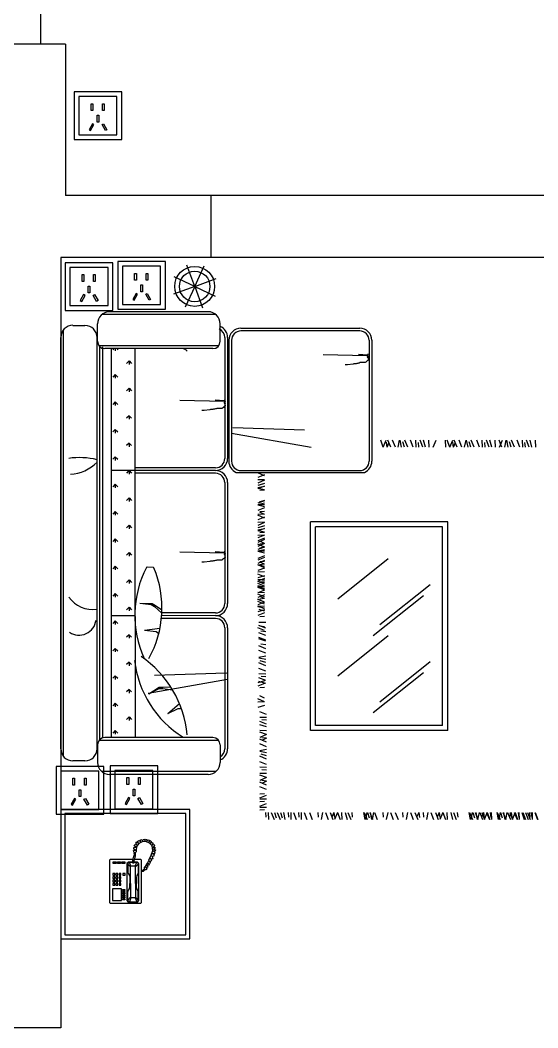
# Model space of a CAD drawing. Header units: millimetres. Extents: x -1666 to 220555, y -7114 to 28673.
# Drawn here: x 100843 to 103015, y 2925 to 7151 of the extents above; entities that cross this region are included whole.
import ezdxf

# ---------------------------------------------------------------- set-up
doc = ezdxf.new("R2010")
doc.units = ezdxf.units.MM
doc.header["$LTSCALE"] = 80
for name, color, linetype in [('1', 1, 'Continuous'), ('2', 2, 'Continuous'), ('4', 4, 'Continuous'), ('8', 8, 'Continuous'), ('9', 9, 'Continuous'), ('DIM', 4, 'Continuous'), ('FITTING', 8, 'Continuous'), ('FUR', 4, 'Continuous'), ('LAYER5', 7, 'Continuous'), ('SOLID', 9, 'Continuous'), ('TT', 3, 'Continuous')]:
    doc.layers.add(name, color=color, linetype=linetype)

# ---------------------------------------------------------------- blocks, each defined once
blk = doc.blocks.new('A$C3BD9318C')
at = {"color": 1}
for p, q in [((110.7, 251.9), (114.6, 256.6)), ((114.6, 256.6), (120.5, 252.2)), ((119.5, 259.2), (124.4, 262.4)), ((120.5, 252.2), (119.5, 259.2)), ((136.4, 256.6), (122.6, 249.3)), ((124.4, 262.4), (130.7, 257.2)), ((129.9, 265.7), (135.4, 267.3)), ((130.7, 257.2), (129.9, 265.7)), ((135.4, 267.3), (138.8, 260.3)), ((152, 257.9), (136.4, 256.6)), ((138.8, 260.3), (141.9, 267.3)), ((141.9, 267.3), (146.3, 267.8)), ((146.3, 267.8), (148.1, 260.3)), ((148.1, 260.3), (151, 268.6)), ((151, 268.6), (155.9, 267.3)), ((167.1, 251.4), (152, 257.9)), ((155.9, 267.3), (156.2, 260.3)), ((156.2, 260.3), (162.2, 265.5)), ((162.2, 265.5), (166.3, 263.4)), ((166.3, 263.4), (165.6, 255.6)), ((165.6, 255.6), (171, 262.4)), ((171, 262.4), (175.2, 258.7)), ((175.2, 258.7), (172.1, 251.7)), ((172.1, 251.7), (179.4, 254.8)), ((179.4, 254.8), (182.7, 251.7)), ((101.3, 221), (108.8, 222.3)), ((101.8, 214.7), (101.3, 221)), ((101.5, 226.7), (102.1, 233.7)), ((108.8, 222.3), (101.5, 226.7)), ((104.7, 211.8), (101.8, 214.7)), ((102.1, 233.7), (110.4, 234.5)), ((103.1, 240.2), (106.5, 246.2)), ((110.4, 234.5), (103.1, 240.2)), ((103.9, 210.3), (104.7, 211.8)), ((106.5, 246.2), (114.3, 244.7)), ((112.5, 214.4), (107.8, 211.1)), ((114.3, 244.7), (110.7, 251.9)), ((112.7, 236.8), (111.4, 220.4)), ((111.4, 220.4), (112.5, 214.4)), ((122.6, 249.3), (112.7, 236.8)), ((178.6, 240.2), (167.1, 251.4)), ((173.6, 196.2), (182.2, 220.7)), ((182.2, 220.7), (178.6, 240.2)), ((182.7, 251.7), (179.1, 244.7)), ((179.1, 244.7), (186.6, 247)), ((188.7, 241.8), (182.5, 234.8)), ((182.5, 234.8), (190.5, 235)), ((184.6, 217.1), (190, 211.8)), ((191.6, 217.1), (184.6, 217.1)), ((191.6, 229.8), (184.8, 225.9)), ((184.8, 225.9), (192.9, 223.6)), ((186.6, 247), (188.7, 241.8)), ((190, 211.8), (188.2, 205.9)), ((190.5, 235), (191.6, 229.8)), ((192.9, 223.6), (191.6, 217.1)), ((2.6, 182.6), (0, 180)), ((0, 180), (0, 2.6)), ((98.9, 182.6), (2.6, 182.6)), ((15.4, 173.6), (28.3, 173.6)), ((15.4, 165.9), (15.4, 173.6)), ((28.3, 173.6), (28.3, 165.9)), ((33.4, 165.9), (33.4, 173.6)), ((33.4, 173.6), (46.3, 173.6)), ((46.3, 173.6), (46.3, 165.9)), ((51.4, 165.9), (51.4, 173.6)), ((51.4, 173.6), (64.3, 173.6)), ((64.3, 173.6), (64.3, 165.9)), ((79.7, 172.3), (73.3, 165.9)), ((83.6, 171), (78.4, 168.4)), ((97.8, 172.3), (79.7, 172.3)), ((90, 154.3), (83.6, 171)), ((83.6, 171), (97.8, 171)), ((97.7, 167.2), (97.9, 178.3)), ((97.9, 178.3), (101, 191.3)), ((101, 191.3), (104.2, 203.5)), ((102.3, 177.5), (101.6, 167.2)), ((101.9, 171), (114.4, 171)), ((117, 172.3), (102, 172.3)), ((104.2, 185.8), (102.3, 177.5)), ((131.2, 182.6), (103.4, 182.6)), ((104.2, 203.5), (103.9, 210.3)), ((107.3, 198), (104.2, 185.8)), ((108.1, 204.3), (107.3, 198)), ((107.8, 211.1), (108.1, 204.3)), ((108, 154.3), (114.4, 171)), ((114.4, 171), (119.6, 168.4)), ((123.4, 164.6), (117, 172.3)), ((133.7, 180), (131.2, 182.6)), ((133.7, 2.6), (133.7, 180)), ((158.8, 167.8), (164.3, 178.5)), ((164.3, 178.5), (166.1, 179)), ((165.3, 181.1), (173.6, 196.2)), ((166.1, 179), (165.3, 181.1)), ((165.8, 176.4), (170.5, 170.4)), ((172.9, 174.1), (165.8, 176.4)), ((170.5, 170.4), (167.9, 164.7)), ((171.8, 186.6), (175.7, 179.6)), ((179.1, 184.5), (171.8, 186.6)), ((175.7, 179.6), (172.9, 174.1)), ((185.1, 195.4), (177.3, 196.2)), ((177.3, 196.2), (182, 188.7)), ((182, 188.7), (179.1, 184.5)), ((179.9, 206.1), (187.4, 203.3)), ((188.2, 205.9), (179.9, 206.1)), ((187.4, 203.3), (185.1, 195.4)), ((28.3, 165.9), (15.4, 165.9)), ((46.3, 165.9), (33.4, 165.9)), ((64.3, 165.9), (51.4, 165.9)), ((73.3, 165.9), (73.3, 10.3)), ((78.4, 168.4), (77.2, 163.3)), ((77.2, 163.3), (88.7, 151.7)), ((77.2, 163.3), (77.2, 128.6)), ((77.2, 128.6), (79.7, 122.2)), ((88.7, 151.7), (90, 154.3)), ((88.7, 82.3), (88.7, 151.7)), ((108, 154.3), (90, 154.3)), ((101.6, 167.2), (97.7, 167.2)), ((109.3, 151.7), (108, 154.3)), ((120.9, 163.3), (109.3, 151.7)), ((109.3, 82.3), (109.3, 151.7)), ((120.9, 128.6), (118.3, 122.2)), ((119.6, 168.4), (120.9, 163.3)), ((120.9, 163.3), (120.9, 128.6)), ((123.4, 10.3), (123.4, 164.6)), ((133.7, 136.3), (138.5, 137.4)), ((140.8, 133.2), (133.7, 132.4)), ((138.5, 137.4), (141.4, 139.5)), ((144, 135), (140.8, 133.2)), ((141.4, 139.5), (144.7, 141.8)), ((147.6, 140), (144, 135)), ((144.7, 141.8), (146.3, 143.4)), ((145.8, 146), (150.5, 153.8)), ((148.9, 143.4), (145.8, 146)), ((146.3, 143.4), (148.9, 143.4)), ((152.3, 140.2), (147.6, 140)), ((150.5, 153.8), (158.8, 167.8)), ((152, 150.7), (156.2, 143.9)), ((158.8, 148.6), (152, 150.7)), ((155.2, 141), (152.3, 140.2)), ((156.2, 143.9), (155.2, 141)), ((156.7, 160), (160.9, 152.5)), ((164.3, 157.7), (156.7, 160)), ((160.9, 152.5), (158.8, 148.6)), ((160.9, 167.8), (166.3, 161.8)), ((167.9, 164.7), (160.9, 167.8)), ((166.3, 161.8), (164.3, 157.7)), ((21.9, 124.7), (14.1, 124.7)), ((14.1, 124.7), (14.1, 117)), ((14.1, 117), (21.9, 117)), ((21.9, 110.6), (14.1, 110.6)), ((14.1, 110.6), (14.1, 102.9)), ((14.1, 102.9), (21.9, 102.9)), ((21.9, 96.4), (14.1, 96.4)), ((14.1, 96.4), (14.1, 88.7)), ((14.1, 88.7), (21.9, 88.7)), ((21.9, 117), (21.9, 124.7)), ((21.9, 102.9), (21.9, 110.6)), ((21.9, 88.7), (21.9, 96.4)), ((27, 124.7), (27, 117)), ((34.7, 124.7), (27, 124.7)), ((27, 117), (34.7, 117)), ((27, 110.6), (27, 102.9)), ((34.7, 110.6), (27, 110.6)), ((27, 102.9), (34.7, 102.9)), ((27, 96.4), (27, 88.7)), ((34.7, 96.4), (27, 96.4)), ((27, 88.7), (34.7, 88.7)), ((34.7, 117), (34.7, 124.7)), ((34.7, 102.9), (34.7, 110.6)), ((34.7, 88.7), (34.7, 96.4)), ((39.9, 124.7), (39.9, 117)), ((47.6, 124.7), (39.9, 124.7)), ((39.9, 117), (47.6, 117)), ((39.9, 110.6), (39.9, 102.9)), ((47.6, 110.6), (39.9, 110.6)), ((39.9, 102.9), (47.6, 102.9)), ((39.9, 96.4), (39.9, 88.7)), ((47.6, 96.4), (39.9, 96.4)), ((39.9, 88.7), (47.6, 88.7)), ((47.6, 117), (47.6, 124.7)), ((47.6, 102.9), (47.6, 110.6)), ((47.6, 88.7), (47.6, 96.4)), ((65.6, 124.7), (55.3, 124.7)), ((55.3, 124.7), (55.3, 117)), ((55.3, 117), (65.6, 117)), ((65.6, 117), (65.6, 124.7)), ((79.7, 122.2), (83.6, 115.7)), ((83.6, 115.7), (84.9, 106.7)), ((84.9, 106.7), (84.9, 82.3)), ((114.4, 115.7), (113.2, 106.7)), ((113.2, 106.7), (113.2, 82.3)), ((118.3, 122.2), (114.4, 115.7)), ((12.9, 59.2), (12.9, 11.6)), ((50.1, 59.2), (12.9, 59.2)), ((21.9, 82.3), (14.1, 82.3)), ((14.1, 82.3), (14.1, 74.6)), ((14.1, 74.6), (21.9, 74.6)), ((21.9, 74.6), (21.9, 82.3)), ((27, 82.3), (27, 74.6)), ((34.7, 82.3), (27, 82.3)), ((27, 74.6), (34.7, 74.6)), ((34.7, 74.6), (34.7, 82.3)), ((39.9, 82.3), (39.9, 74.6)), ((47.6, 82.3), (39.9, 82.3)), ((39.9, 74.6), (47.6, 74.6)), ((47.6, 74.6), (47.6, 82.3)), ((50.1, 11.6), (50.1, 59.2)), ((54, 52.7), (54, 56.6)), ((54, 56.6), (64.3, 56.6)), ((64.3, 52.7), (54, 52.7)), ((54, 45), (54, 48.9)), ((54, 48.9), (64.3, 48.9)), ((64.3, 45), (54, 45)), ((64.3, 56.6), (64.3, 52.7)), ((64.3, 48.9), (64.3, 45)), ((77.2, 47.6), (79.7, 54)), ((77.2, 12.9), (77.2, 47.6)), ((79.7, 54), (83.6, 60.4)), ((83.6, 60.4), (84.9, 69.4)), ((84.9, 69.4), (84.9, 82.3)), ((88.7, 82.3), (88.7, 24.4)), ((109.3, 82.3), (109.3, 24.4)), ((113.2, 69.4), (113.2, 82.3)), ((114.4, 60.4), (113.2, 69.4)), ((118.3, 54), (114.4, 60.4)), ((120.9, 47.6), (118.3, 54)), ((120.9, 12.9), (120.9, 47.6)), ((0, 2.6), (2.6, 0)), ((2.6, 0), (131.2, 0)), ((12.9, 11.6), (50.1, 11.6)), ((54, 37.3), (54, 41.1)), ((54, 41.1), (64.3, 41.1)), ((64.3, 37.3), (54, 37.3)), ((54, 29.6), (54, 33.4)), ((54, 33.4), (64.3, 33.4)), ((64.3, 29.6), (54, 29.6)), ((54, 21.9), (54, 25.7)), ((54, 25.7), (64.3, 25.7)), ((64.3, 21.9), (54, 21.9)), ((54, 18), (64.3, 18)), ((54, 14.1), (54, 18)), ((64.3, 14.1), (54, 14.1)), ((64.3, 41.1), (64.3, 37.3)), ((64.3, 33.4), (64.3, 29.6)), ((64.3, 25.7), (64.3, 21.9)), ((64.3, 18), (64.3, 14.1)), ((73.3, 10.3), (78.4, 3.9)), ((77.2, 12.9), (88.7, 24.4)), ((78.4, 7.7), (77.2, 12.9)), ((83.6, 5.1), (78.4, 7.7)), ((78.4, 3.9), (117, 3.9)), ((90, 21.9), (83.6, 5.1)), ((83.6, 5.1), (114.4, 5.1)), ((88.7, 24.4), (90, 21.9)), ((108, 21.9), (90, 21.9)), ((109.3, 24.4), (108, 21.9)), ((108, 21.9), (114.4, 5.1)), ((120.9, 12.9), (109.3, 24.4)), ((114.4, 5.1), (119.6, 7.7)), ((117, 3.9), (123.4, 10.3)), ((119.6, 7.7), (120.9, 12.9)), ((131.2, 0), (133.7, 2.6))]:
    blk.add_line(p, q, dxfattribs=at)
blk = doc.blocks.new('A$C55516789')
at = {"layer": '4'}
for p, q in [((0, 876), (0, 0)), ((0, 876), (576, 876)), ((576, 876), (576, 0)), ((0, 0), (576, 0))]:
    blk.add_line(p, q, dxfattribs=at)
at = {"layer": '8'}
for p, q in [((21.6, 854.4), (21.6, 21.6)), ((21.6, 854.4), (554.4, 854.4)), ((554.4, 854.4), (554.4, 21.6)), ((313.1, 800.5), (102.1, 632)), ((284.6, 754.8), (73.6, 586.3)), ((461.4, 646.2), (250.4, 477.7)), ((21.6, 473.6), (21.3, 473.6)), ((313.1, 477.2), (102.1, 308.7)), ((284.6, 431.5), (73.6, 263)), ((21.6, 410), (21.3, 410)), ((21.6, 346.4), (21.3, 346.4)), ((461.4, 322.9), (250.4, 154.4)), ((21.6, 282.7), (21.3, 282.7)), ((21.6, 219.1), (21.3, 219.1)), ((21.6, 155.4), (21.3, 155.4)), ((21.6, 91.8), (21.3, 91.8)), ((21.6, 21.6), (554.4, 21.6))]:
    blk.add_line(p, q, dxfattribs=at)

msp = doc.modelspace()

# ---------------------------------------------------------------- linework, layer by layer
at = {"color": 2, "true_color": 0xf1eb1f}
for p, q in [((100928.587, 8060.452), (100928.587, 7050.452)), ((101033.587, 7050.452), (100578.587, 7050.452)), ((101033.587, 7050.452), (101033.587, 6415.452)), ((103713.587, 6415.452), (101033.587, 6415.452)), ((101643.587, 6415.452), (101643.587, 6155.452)), ((103713.587, 6155.452), (101013.587, 6155.452)), ((101013.587, 6155.452), (101013.587, 2925.452)), ((101013.587, 2925.452), (98073.587, 2925.452))]:
    msp.add_line(p, q, dxfattribs=at)
at = {"color": 41, "true_color": 0xf4ee51}
for points in [[(101069.365, 6649.809), (101269.365, 6649.809), (101269.365, 6849.809), (101069.365, 6849.809)], [(101089.365, 6669.809), (101249.365, 6669.809), (101249.365, 6829.809), (101089.365, 6829.809)], [(101140.546, 6800.151), (101147.603, 6800.151), (101147.603, 6771.4), (101140.546, 6771.4)], [(101188.316, 6800.151), (101195.372, 6800.151), (101195.372, 6771.4), (101188.316, 6771.4)], [(101166.241, 6752.038), (101173.298, 6752.038), (101173.298, 6723.287), (101166.241, 6723.287)], [(101152.845, 6712.54), (101146.693, 6715.998), (101132.605, 6690.935), (101138.756, 6687.477)], [(101186.694, 6712.54), (101192.846, 6715.998), (101206.934, 6690.935), (101200.783, 6687.477)], [(101032.21, 5933.508), (101232.21, 5933.508), (101232.21, 6133.508), (101032.21, 6133.508)], [(101252.317, 5938.416), (101452.317, 5938.416), (101452.317, 6138.416), (101252.317, 6138.416)], [(101052.21, 5953.508), (101212.21, 5953.508), (101212.21, 6113.508), (101052.21, 6113.508)], [(101272.317, 5958.416), (101432.317, 5958.416), (101432.317, 6118.416), (101272.317, 6118.416)], [(101323.498, 6088.758), (101330.555, 6088.758), (101330.555, 6060.007), (101323.498, 6060.007)], [(101371.268, 6088.758), (101378.325, 6088.758), (101378.325, 6060.007), (101371.268, 6060.007)], [(101103.391, 6083.849), (101110.448, 6083.849), (101110.448, 6055.098), (101103.391, 6055.098)], [(101151.161, 6083.849), (101158.218, 6083.849), (101158.218, 6055.098), (101151.161, 6055.098)], [(101115.69, 5996.239), (101109.538, 5999.697), (101095.45, 5974.634), (101101.602, 5971.176)], [(101129.086, 6035.737), (101136.143, 6035.737), (101136.143, 6006.985), (101129.086, 6006.985)], [(101149.54, 5996.239), (101155.691, 5999.697), (101169.779, 5974.634), (101163.628, 5971.176)], [(101335.797, 6001.147), (101329.646, 6004.605), (101315.557, 5979.542), (101321.709, 5976.084)], [(101349.194, 6040.645), (101356.25, 6040.645), (101356.25, 6011.894), (101349.194, 6011.894)], [(101369.647, 6001.147), (101375.798, 6004.605), (101389.887, 5979.542), (101383.735, 5976.084)], [(100993.587, 3821.512), (101193.587, 3821.512), (101193.587, 4021.512), (100993.587, 4021.512)], [(101220.133, 3824.412), (101420.133, 3824.412), (101420.133, 4024.412), (101220.133, 4024.412)], [(101013.587, 3841.512), (101173.587, 3841.512), (101173.587, 4001.512), (101013.587, 4001.512)], [(101064.769, 3971.854), (101071.825, 3971.854), (101071.825, 3943.102), (101064.769, 3943.102)], [(101112.538, 3971.854), (101119.595, 3971.854), (101119.595, 3943.102), (101112.538, 3943.102)], [(101240.133, 3844.412), (101400.133, 3844.412), (101400.133, 4004.412), (101240.133, 4004.412)], [(101291.314, 3974.753), (101298.371, 3974.753), (101298.371, 3946.002), (101291.314, 3946.002)], [(101339.084, 3974.753), (101346.141, 3974.753), (101346.141, 3946.002), (101339.084, 3946.002)], [(101077.067, 3884.243), (101070.916, 3887.701), (101056.827, 3862.638), (101062.979, 3859.18)], [(101090.464, 3923.741), (101097.521, 3923.741), (101097.521, 3894.989), (101090.464, 3894.989)], [(101110.917, 3884.243), (101117.069, 3887.701), (101131.157, 3862.638), (101125.005, 3859.18)], [(101303.613, 3887.143), (101297.461, 3890.601), (101283.373, 3865.538), (101289.525, 3862.08)], [(101317.009, 3926.641), (101324.066, 3926.641), (101324.066, 3897.889), (101317.009, 3897.889)], [(101337.462, 3887.143), (101343.614, 3890.601), (101357.702, 3865.538), (101351.551, 3862.08)]]:
    msp.add_lwpolyline(points, close=True, dxfattribs=at)
at = {"layer": '1', "color": 1}
for p, q in [((102366.293, 5360.037), (102355.992, 5388.937)), ((102366.47, 5360.037), (102378.984, 5388.937)), ((102381.909, 5360.037), (102379.149, 5380.58)), ((102381.915, 5360.037), (102390.988, 5379.884)), ((102397.979, 5360.037), (102385.786, 5388.937)), ((102416.895, 5360.037), (102405.603, 5388.937)), ((102429.09, 5360.037), (102434.919, 5388.937)), ((102443.26, 5360.037), (102437.558, 5388.937)), ((102455.056, 5360.037), (102448.092, 5383.018)), ((102469.041, 5360.037), (102457, 5388.937)), ((102491.425, 5360.037), (102480.197, 5388.937)), ((102503.865, 5360.037), (102503.1, 5388.937)), ((102514.97, 5360.037), (102513.552, 5379.884)), ((102531.557, 5360.037), (102520.306, 5388.937)), ((102542.913, 5360.037), (102534.586, 5388.937)), ((102558.748, 5360.037), (102557.756, 5388.937)), ((102575.388, 5360.037), (102587.901, 5388.937)), ((102628.259, 5360.037), (102627.267, 5388.937)), ((102644.721, 5360.037), (102634.42, 5388.937)), ((102644.898, 5360.037), (102657.412, 5388.937)), ((102660.337, 5360.037), (102657.577, 5380.58)), ((102660.343, 5360.037), (102669.416, 5379.884)), ((102676.407, 5360.037), (102664.214, 5388.937)), ((102695.323, 5360.037), (102684.031, 5388.937)), ((102707.518, 5360.037), (102713.347, 5388.937)), ((102721.688, 5360.037), (102715.986, 5388.937)), ((102733.484, 5360.037), (102726.52, 5383.018)), ((102747.469, 5360.037), (102735.428, 5388.937)), ((102769.853, 5360.037), (102758.625, 5388.937)), ((102782.293, 5360.037), (102781.528, 5388.937)), ((102793.398, 5360.037), (102791.98, 5379.884)), ((102809.986, 5360.037), (102798.734, 5388.937)), ((102821.341, 5360.037), (102813.014, 5388.937)), ((102837.176, 5360.037), (102836.184, 5388.937)), ((102863.979, 5360.037), (102852.687, 5388.937)), ((102853.816, 5360.037), (102866.329, 5388.937)), ((102876.175, 5360.037), (102882.003, 5388.937)), ((102890.344, 5360.037), (102884.643, 5388.937)), ((102902.14, 5360.037), (102895.176, 5383.018)), ((102916.126, 5360.037), (102904.084, 5388.937)), ((102938.51, 5360.037), (102927.281, 5388.937)), ((102950.95, 5360.037), (102950.184, 5388.937)), ((102962.054, 5360.037), (102960.637, 5379.884)), ((102978.642, 5360.037), (102967.391, 5388.937)), ((102989.997, 5360.037), (102981.67, 5388.937)), ((103005.832, 5360.037), (103004.841, 5388.937)), ((101868.66, 5240.235), (101839.76, 5252.749)), ((101868.66, 5244.018), (101839.76, 5232.79)), ((101868.66, 5223.596), (101839.76, 5222.604)), ((101868.66, 5221.635), (101839.76, 5209.593)), ((101868.66, 5207.761), (101839.76, 5199.434)), ((101868.66, 5207.649), (101845.679, 5200.685)), ((101868.66, 5196.405), (101839.76, 5185.154)), ((101868.66, 5195.853), (101839.76, 5190.151)), ((101868.66, 5181.683), (101839.76, 5187.512)), ((101868.66, 5179.818), (101848.813, 5178.4)), ((101868.66, 5135.465), (101839.76, 5125.164)), ((101868.66, 5124.686), (101839.76, 5118.985)), ((101868.66, 5119.002), (101839.76, 5118.011)), ((101868.66, 5110.517), (101839.76, 5116.345)), ((101868.66, 5136.482), (101845.679, 5129.518)), ((101868.66, 5106.436), (101839.76, 5095.185)), ((101868.66, 5078.744), (101839.76, 5077.978)), ((101868.66, 5062.521), (101839.76, 5075.035)), ((101868.66, 5089.849), (101848.813, 5088.431)), ((101868.66, 5077.965), (101848.813, 5087.038)), ((101868.66, 5066.304), (101839.76, 5055.075)), ((101868.66, 5045.881), (101839.76, 5044.89)), ((101868.66, 5043.92), (101839.76, 5031.878)), ((101868.66, 5030.046), (101839.76, 5021.719)), ((101868.66, 5029.934), (101845.679, 5022.97)), ((101868.66, 5018.691), (101839.76, 5007.44)), ((101868.66, 5018.138), (101839.76, 5012.437)), ((101868.66, 5003.969), (101839.76, 5009.797)), ((101868.66, 4991.773), (101839.76, 4980.481)), ((101868.66, 4990.999), (101839.76, 4990.233)), ((101868.66, 5002.103), (101848.813, 5000.686)), ((101868.66, 4978.559), (101839.76, 4967.33)), ((101868.66, 4972.857), (101839.76, 4960.665)), ((101868.66, 4956.175), (101839.76, 4944.133)), ((101868.66, 4941.349), (101839.76, 4953.863)), ((101868.66, 4956.787), (101848.116, 4954.028)), ((101868.66, 4956.793), (101848.813, 4965.866)), ((101868.66, 4941.172), (101839.76, 4930.871)), ((101868.66, 4930.393), (101839.76, 4924.692)), ((101868.66, 4924.709), (101839.76, 4923.718)), ((101868.66, 4916.224), (101839.76, 4922.052)), ((101868.66, 4904.028), (101839.76, 4892.736)), ((101868.66, 4942.189), (101845.679, 4935.225)), ((101868.66, 4897.519), (101839.76, 4886.268)), ((101868.66, 4885.112), (101839.76, 4872.92)), ((101868.66, 4860.338), (101839.76, 4866.167)), ((101868.66, 4853.604), (101839.76, 4866.117)), ((101868.66, 4869.042), (101848.116, 4866.282)), ((101868.66, 4880.932), (101848.813, 4879.514)), ((101868.66, 4869.048), (101848.813, 4878.121)), ((101868.66, 4853.427), (101839.76, 4843.126)), ((101868.66, 4836.964), (101839.76, 4835.972)), ((101868.66, 4817.021), (101839.76, 4828.25)), ((101868.66, 4816.803), (101839.76, 4827.104)), ((101868.66, 4821.129), (101839.76, 4812.802)), ((101868.66, 4809.774), (101839.76, 4798.523)), ((101868.66, 4804.582), (101839.76, 4805.347)), ((101868.66, 4785.118), (101839.76, 4797.31)), ((101868.66, 4776.889), (101839.76, 4788.14)), ((101868.66, 4772.593), (101839.76, 4778.422)), ((101868.66, 4766.202), (101839.76, 4777.494)), ((101868.66, 4801.188), (101848.116, 4803.947)), ((101868.66, 4793.477), (101848.813, 4794.894)), ((101868.66, 4793.186), (101848.813, 4791.769)), ((101868.66, 4765.534), (101839.76, 4773.861)), ((101868.66, 4761.44), (101839.76, 4771.741)), ((101868.66, 4760.398), (101839.76, 4749.105)), ((101868.66, 4749.699), (101839.76, 4750.691)), ((101868.66, 4733.236), (101839.76, 4743.537)), ((101868.66, 4741.482), (101839.76, 4729.289)), ((101868.66, 4725.418), (101848.813, 4734.491)), ((101868.66, 4709.973), (101839.76, 4722.487)), ((101868.66, 4710.839), (101839.76, 4722.131)), ((101868.66, 4701.551), (101839.76, 4713.743)), ((101868.66, 4709.796), (101839.76, 4699.495)), ((101868.66, 4682.635), (101839.76, 4693.927)), ((101868.66, 4693.333), (101839.76, 4692.342)), ((101868.66, 4684.474), (101839.76, 4690.175)), ((101868.66, 4725.411), (101848.116, 4722.652)), ((101868.66, 4677.499), (101839.76, 4669.171)), ((101868.66, 4666.143), (101839.76, 4654.892)), ((101868.66, 4672.678), (101845.679, 4679.642)), ((101868.66, 4649.556), (101848.813, 4648.138)), ((101873.462, 4624.644), (101844.562, 4625.636)), ((101873.462, 4601.796), (101844.562, 4612.097)), ((101868.66, 4607.54), (101848.813, 4608.958)), ((101868.66, 4590.953), (101839.76, 4602.204)), ((101873.462, 4570.11), (101844.562, 4582.303)), ((101873.462, 4586.18), (101852.919, 4588.94)), ((101873.462, 4551.194), (101844.562, 4562.486)), ((101873.462, 4546.433), (101844.562, 4556.734)), ((101873.462, 4514.747), (101844.562, 4526.94)), ((101873.462, 4530.817), (101852.919, 4533.577)), ((101873.462, 4495.831), (101844.562, 4507.123)), ((101873.462, 4483.636), (101844.562, 4477.807)), ((101873.462, 4469.466), (101844.562, 4475.168)), ((101873.462, 4443.685), (101844.562, 4455.726)), ((101873.462, 4457.67), (101850.482, 4464.634)), ((101873.462, 4421.301), (101844.562, 4432.529)), ((101873.462, 4408.861), (101844.562, 4409.626)), ((101873.462, 4397.756), (101853.615, 4399.174)), ((101868.66, 4380.314), (101839.76, 4371.987)), ((101868.66, 4368.959), (101839.76, 4357.707)), ((101873.462, 4381.168), (101844.562, 4392.42)), ((101873.462, 4369.813), (101844.562, 4378.14)), ((101868.66, 4352.371), (101848.813, 4350.953)), ((101868.66, 4308.105), (101848.813, 4317.178)), ((101868.66, 4292.661), (101839.76, 4305.175)), ((101868.66, 4292.661), (101839.76, 4291.669)), ((101868.66, 4276.826), (101839.76, 4268.499)), ((101877.119, 4238.759), (101848.218, 4249.988)), ((101877.119, 4226.319), (101848.218, 4227.085)), ((101877.119, 4198.627), (101848.218, 4209.878)), ((101877.119, 4187.272), (101848.218, 4195.599)), ((101877.119, 4215.215), (101857.271, 4216.632)), ((101877.119, 4171.437), (101848.218, 4172.428)), ((101877.119, 4154.974), (101848.218, 4165.275)), ((101877.119, 4154.797), (101848.218, 4142.283)), ((101877.119, 4139.359), (101856.575, 4142.118)), ((101877.119, 4123.289), (101848.218, 4135.481)), ((101877.119, 4104.373), (101848.218, 4115.665)), ((101877.119, 4139.353), (101857.271, 4130.28)), ((101877.119, 4092.177), (101848.218, 4086.349)), ((101877.119, 4078.008), (101848.218, 4083.709)), ((101877.119, 4052.226), (101848.218, 4064.268)), ((101877.119, 4066.212), (101854.138, 4073.176)), ((101877.119, 4029.842), (101848.218, 4041.071)), ((101877.119, 4017.402), (101848.218, 4018.168)), ((101877.119, 3991.417), (101848.218, 3992.408)), ((101877.119, 3974.954), (101848.218, 3985.255)), ((101877.119, 3974.777), (101848.218, 3962.263)), ((101877.119, 4006.297), (101857.271, 4007.715)), ((101877.119, 3943.268), (101848.218, 3955.461)), ((101877.119, 3924.352), (101848.218, 3935.645)), ((101877.119, 3959.339), (101856.575, 3962.098)), ((101877.119, 3959.333), (101857.271, 3950.26)), ((101847.821, 3906.152), (101867.668, 3907.569)), ((101847.821, 3889.564), (101876.721, 3900.815)), ((101847.821, 3885.097), (101876.721, 3885.862)), ((101847.821, 3873.992), (101867.668, 3875.41)), ((101847.821, 3854.528), (101876.721, 3865.779)), ((101847.821, 3850.061), (101876.721, 3850.826)), ((101847.821, 3838.956), (101867.668, 3840.374)), ((101872.301, 3828.58), (101873.719, 3808.733)), ((101883.406, 3828.58), (101884.171, 3799.68)), ((101896.506, 3828.58), (101908.548, 3799.68)), ((101910.492, 3828.58), (101917.456, 3805.599)), ((101921.83, 3828.58), (101933.872, 3799.68)), ((101935.816, 3828.58), (101942.78, 3805.599)), ((101947.612, 3828.58), (101953.313, 3799.68)), ((101966.781, 3828.58), (101968.198, 3808.733)), ((101977.885, 3828.58), (101978.651, 3799.68)), ((101990.325, 3828.58), (102001.554, 3799.68)), ((102010.653, 3828.58), (102012.071, 3808.733)), ((102021.758, 3828.58), (102022.524, 3799.68)), ((102034.198, 3828.58), (102045.427, 3799.68)), ((102056.582, 3828.58), (102068.624, 3799.68)), ((102091.175, 3828.58), (102092.593, 3808.733)), ((102111.768, 3828.58), (102105.94, 3799.68)), ((102123.964, 3828.58), (102135.256, 3799.68)), ((102142.88, 3828.58), (102155.072, 3799.68)), ((102158.944, 3828.58), (102149.871, 3808.733)), ((102158.95, 3828.58), (102161.71, 3808.037)), ((102174.388, 3828.58), (102161.875, 3799.68)), ((102174.565, 3828.58), (102184.866, 3799.68)), ((102191.028, 3828.58), (102192.02, 3799.68)), ((102206.863, 3828.58), (102215.19, 3799.68)), ((102218.218, 3828.58), (102229.469, 3799.68)), ((102234.806, 3828.58), (102236.223, 3808.733)), ((102283.535, 3828.58), (102289.237, 3799.68)), ((102285.957, 3828.58), (102297.999, 3799.68)), ((102297.705, 3828.58), (102291.876, 3799.68)), ((102299.943, 3828.58), (102306.907, 3805.599)), ((102309.9, 3828.58), (102321.192, 3799.68)), ((102311.739, 3828.58), (102317.441, 3799.68)), ((102325.909, 3828.58), (102320.08, 3799.68)), ((102328.816, 3828.58), (102341.008, 3799.68)), ((102364.195, 3828.58), (102365.613, 3808.733)), ((102384.788, 3828.58), (102378.96, 3799.68)), ((102396.984, 3828.58), (102408.276, 3799.68)), ((102415.9, 3828.58), (102428.092, 3799.68)), ((102447.401, 3828.58), (102448.819, 3808.733)), ((102467.994, 3828.58), (102462.166, 3799.68)), ((102480.19, 3828.58), (102491.482, 3799.68)), ((102499.106, 3828.58), (102511.298, 3799.68)), ((102515.17, 3828.58), (102506.097, 3808.733)), ((102515.176, 3828.58), (102517.936, 3808.037)), ((102533.207, 3828.58), (102534.625, 3808.733)), ((102553.801, 3828.58), (102547.972, 3799.68)), ((102565.996, 3828.58), (102577.288, 3799.68)), ((102584.912, 3828.58), (102597.104, 3799.68)), ((102600.976, 3828.58), (102591.903, 3808.733)), ((102600.982, 3828.58), (102603.742, 3808.037)), ((102616.42, 3828.58), (102603.907, 3799.68)), ((102616.597, 3828.58), (102626.898, 3799.68)), ((102633.06, 3828.58), (102634.052, 3799.68)), ((102648.895, 3828.58), (102657.222, 3799.68)), ((102660.25, 3828.58), (102671.502, 3799.68)), ((102676.838, 3828.58), (102678.256, 3808.733)), ((102725.567, 3828.58), (102731.269, 3799.68)), ((102727.989, 3828.58), (102740.031, 3799.68)), ((102739.737, 3828.58), (102733.908, 3799.68)), ((102741.975, 3828.58), (102748.939, 3805.599)), ((102751.932, 3828.58), (102763.224, 3799.68)), ((102753.771, 3828.58), (102759.473, 3799.68)), ((102767.941, 3828.58), (102762.112, 3799.68)), ((102770.848, 3828.58), (102783.041, 3799.68)), ((102786.912, 3828.58), (102777.839, 3808.733)), ((102780.136, 3828.58), (102791.428, 3799.68)), ((102786.918, 3828.58), (102789.678, 3808.037)), ((102802.357, 3828.58), (102789.843, 3799.68)), ((102799.052, 3828.58), (102811.244, 3799.68)), ((102802.534, 3828.58), (102812.835, 3799.68)), ((102815.122, 3828.58), (102817.882, 3808.037)), ((102818.996, 3828.58), (102819.988, 3799.68)), ((102841.93, 3828.58), (102847.632, 3799.68)), ((102844.352, 3828.58), (102856.394, 3799.68)), ((102856.1, 3828.58), (102850.271, 3799.68)), ((102858.338, 3828.58), (102865.302, 3805.599)), ((102868.295, 3828.58), (102879.587, 3799.68)), ((102870.134, 3828.58), (102875.836, 3799.68)), ((102884.304, 3828.58), (102878.475, 3799.68)), ((102887.211, 3828.58), (102899.403, 3799.68)), ((102903.275, 3828.58), (102894.202, 3808.733)), ((102896.499, 3828.58), (102907.791, 3799.68)), ((102903.281, 3828.58), (102906.041, 3808.037)), ((102918.719, 3828.58), (102906.206, 3799.68)), ((102915.415, 3828.58), (102927.607, 3799.68)), ((102918.897, 3828.58), (102929.198, 3799.68)), ((102931.485, 3828.58), (102934.245, 3808.037)), ((102935.359, 3828.58), (102936.351, 3799.68)), ((102947.1, 3828.58), (102957.401, 3799.68)), ((102951.194, 3828.58), (102959.521, 3799.68)), ((102951.862, 3828.58), (102963.154, 3799.68)), ((102962.55, 3828.58), (102973.801, 3799.68)), ((102970.778, 3828.58), (102982.97, 3799.68)), ((102979.137, 3828.58), (102980.555, 3808.733)), ((102986.848, 3828.58), (102989.608, 3808.037)), ((102990.242, 3828.58), (102991.007, 3799.68)), ((103002.463, 3828.58), (103012.764, 3799.68)), ((103002.682, 3828.58), (103013.91, 3799.68))]:
    msp.add_line(p, q, dxfattribs=at)
at = {"layer": '2', "color": 4}
for p, q in [((101555.254, 3840.452), (101013.587, 3840.452)), ((101013.587, 3840.452), (101013.587, 3298.785)), ((101555.254, 3298.785), (101555.254, 3840.452)), ((101013.587, 3298.785), (101555.254, 3298.785))]:
    msp.add_line(p, q, dxfattribs=at)
at = {"layer": '4', "color": 4}
for p, q in [((101165.761, 5312.657), (101165.761, 5819.904)), ((101178.014, 5312.931), (101178.014, 5780.869)), ((101165.761, 4095.54), (101165.761, 5563.872)), ((101178.014, 4135.123), (101178.014, 5431.515))]:
    msp.add_line(p, q, dxfattribs=at)
at = {"layer": '4', "color": 1}
msp.add_line((101531.023, 5772.3), (101541.04, 5766.19), dxfattribs=at)
at = {"layer": '4'}
msp.add_line((101462.543, 4242.989), (101511.423, 4285.111), dxfattribs=at)
at = {"layer": '4', "color": 8}
for p, q in [((101462.543, 4242.989), (101505.541, 4264.449)), ((101505.541, 4264.449), (101519.204, 4264.849))]:
    msp.add_line(p, q, dxfattribs=at)
at = {"layer": '4'}
msp.add_arc((101528.741, 5768.558), 4.383, 58.620741, 121.985568, dxfattribs=at)
at = {"layer": '4', "color": 1}
msp.add_arc((101538.758, 5762.449), 4.383, 355.255915, 58.620741, dxfattribs=at)
at = {"layer": '4', "color": 8}
for centre, radius, start, end in [((101093.039, 5007.599), 308.765, 76.377303, 98.545663), ((101045.739, 5413.376), 166.85, 272.959799, 316.000523), ((101147.804, 4802.901), 123.35, 215.318422, 278.370767), ((101090.354, 4643.435), 71.591, 235.728063, 353.23226)]:
    msp.add_arc(centre, radius, start, end, dxfattribs=at)
at = {"layer": '9'}
for p, q in [((101538.587, 3823.785), (101030.254, 3823.785)), ((101030.254, 3823.785), (101030.254, 3315.452)), ((101538.587, 3315.452), (101538.587, 3823.785)), ((101030.254, 3315.452), (101538.587, 3315.452))]:
    msp.add_line(p, q, dxfattribs=at)
at = {"layer": 'DIM', "color": 4}
for p, q in [((101631.284, 5928.047), (101218.173, 5928.047)), ((101167.449, 5803.923), (101167.449, 5877.323)), ((101682.009, 5803.923), (101682.009, 5877.323)), ((101064.312, 5870.628), (101115.037, 5870.628)), ((101769.072, 5858.962), (102267.622, 5858.962)), ((101013.587, 4095.54), (101013.587, 5820.452)), ((101713.22, 5819.904), (101713.22, 5312.931)), ((101718.347, 5808.237), (101718.347, 5301.265)), ((102318.347, 5808.237), (102318.347, 5301.265)), ((101651.574, 5773.488), (101197.884, 5773.488)), ((101749.558, 5254.443), (102287.136, 5254.443)), ((101713.22, 5211.482), (101713.22, 4704.51)), ((101713.22, 4602.786), (101713.22, 4095.814)), ((101651.574, 4142.504), (101197.884, 4142.504)), ((101167.449, 4112.069), (101167.449, 4038.669)), ((101682.009, 4112.069), (101682.009, 4038.669)), ((101115.037, 4044.815), (101064.312, 4044.815)), ((101631.284, 3987.944), (101218.173, 3987.944))]:
    msp.add_line(p, q, dxfattribs=at)
at = {"layer": 'DIM', "color": 8}
for p, q in [((102267.629, 5847.569), (101769.072, 5847.295)), ((101730.014, 5808.237), (101730.014, 5301.265)), ((102306.68, 5808.237), (102306.68, 5301.265)), ((102306.68, 5808.237), (102306.68, 5301.265)), ((102114.208, 5748.963), (102299.244, 5744.983)), ((102299.244, 5746.508), (102261.754, 5748.963)), ((102300.767, 5748.032), (102299.244, 5746.508)), ((102300.767, 5751.081), (102300.767, 5748.032)), ((102215.497, 5705.344), (102206.36, 5705.344)), ((102239.859, 5708.393), (102215.497, 5705.344)), ((102242.905, 5709.918), (102239.859, 5708.393)), ((102252.041, 5709.918), (102242.905, 5709.918)), ((102255.086, 5711.442), (102252.041, 5709.918)), ((102259.654, 5711.442), (102255.086, 5711.442)), ((102262.7, 5712.967), (102259.654, 5711.442)), ((102265.745, 5712.967), (102262.7, 5712.967)), ((102268.79, 5714.492), (102265.745, 5712.967)), ((102290.108, 5714.492), (102268.79, 5714.492)), ((102293.153, 5716.016), (102290.108, 5714.492)), ((102296.199, 5719.065), (102293.153, 5716.016)), ((102299.244, 5722.115), (102296.199, 5719.065)), ((102299.244, 5744.983), (102302.29, 5743.459)), ((102302.29, 5741.934), (102299.244, 5738.885)), ((102299.244, 5738.885), (102299.244, 5737.36)), ((102299.244, 5737.36), (102302.29, 5737.36)), ((102300.767, 5723.639), (102299.244, 5722.115)), ((102300.767, 5729.737), (102302.29, 5729.737)), ((102302.29, 5729.737), (102300.767, 5729.737)), ((102303.812, 5725.164), (102300.767, 5723.639)), ((102302.29, 5743.459), (102303.812, 5743.459)), ((102303.812, 5741.934), (102302.29, 5741.934)), ((102302.29, 5737.36), (102303.812, 5735.836)), ((102302.29, 5734.311), (102302.29, 5732.786)), ((102303.812, 5734.311), (102302.29, 5734.311)), ((102302.29, 5732.786), (102302.29, 5729.737)), ((102303.812, 5732.786), (102302.29, 5732.786)), ((102302.29, 5732.786), (102303.812, 5732.786)), ((102302.29, 5729.737), (102303.812, 5728.213)), ((102303.812, 5743.459), (102303.812, 5741.934)), ((102303.812, 5735.836), (102303.812, 5734.311)), ((102303.812, 5728.213), (102303.812, 5725.164)), ((101513.567, 5556.879), (101698.603, 5552.899)), ((101698.603, 5554.423), (101661.112, 5556.879)), ((101700.126, 5555.948), (101698.603, 5554.423)), ((101698.603, 5552.899), (101701.648, 5551.374)), ((101701.648, 5549.85), (101698.603, 5546.801)), ((101698.603, 5546.801), (101698.603, 5545.276)), ((101698.603, 5545.276), (101701.648, 5545.276)), ((101700.126, 5558.997), (101700.126, 5555.948)), ((101701.648, 5537.653), (101700.126, 5537.653)), ((101700.126, 5537.653), (101701.648, 5537.653)), ((101701.648, 5551.374), (101703.171, 5551.374)), ((101703.171, 5549.85), (101701.648, 5549.85)), ((101701.648, 5545.276), (101703.171, 5543.751)), ((101703.171, 5542.227), (101701.648, 5542.227)), ((101701.648, 5542.227), (101701.648, 5540.702)), ((101701.648, 5540.702), (101703.171, 5540.702)), ((101703.171, 5540.702), (101701.648, 5540.702)), ((101701.648, 5540.702), (101701.648, 5537.653)), ((101701.648, 5537.653), (101703.171, 5536.128)), ((101703.171, 5551.374), (101703.171, 5549.85)), ((101703.171, 5543.751), (101703.171, 5542.227)), ((101703.171, 5536.128), (101703.171, 5533.079)), ((101614.855, 5513.26), (101605.719, 5513.26)), ((101639.218, 5516.309), (101614.855, 5513.26)), ((101642.264, 5517.834), (101639.218, 5516.309)), ((101651.4, 5517.834), (101642.264, 5517.834)), ((101654.445, 5519.358), (101651.4, 5517.834)), ((101659.013, 5519.358), (101654.445, 5519.358)), ((101662.059, 5520.883), (101659.013, 5519.358)), ((101665.104, 5520.883), (101662.059, 5520.883)), ((101668.149, 5522.407), (101665.104, 5520.883)), ((101689.467, 5522.407), (101668.149, 5522.407)), ((101692.512, 5523.932), (101689.467, 5522.407)), ((101695.558, 5526.981), (101692.512, 5523.932)), ((101698.603, 5530.03), (101695.558, 5526.981)), ((101700.126, 5531.555), (101698.603, 5530.03)), ((101703.171, 5533.079), (101700.126, 5531.555)), ((102063.493, 5358.382), (101730.011, 5417.102)), ((101735.815, 5442.517), (102035.92, 5433.265)), ((101513.567, 4921.544), (101698.603, 4917.564)), ((101698.603, 4919.089), (101661.112, 4921.544)), ((101700.126, 4920.614), (101698.603, 4919.089)), ((101698.603, 4917.564), (101701.648, 4916.04)), ((101701.648, 4914.515), (101698.603, 4911.466)), ((101698.603, 4911.466), (101698.603, 4909.942)), ((101698.603, 4909.942), (101701.648, 4909.942)), ((101700.126, 4923.663), (101700.126, 4920.614)), ((101700.126, 4902.319), (101701.648, 4902.319)), ((101701.648, 4902.319), (101700.126, 4902.319)), ((101701.648, 4916.04), (101703.171, 4916.04)), ((101703.171, 4914.515), (101701.648, 4914.515)), ((101701.648, 4909.942), (101703.171, 4908.417)), ((101701.648, 4906.892), (101701.648, 4905.368)), ((101703.171, 4906.892), (101701.648, 4906.892)), ((101701.648, 4905.368), (101701.648, 4902.319)), ((101703.171, 4905.368), (101701.648, 4905.368)), ((101701.648, 4905.368), (101703.171, 4905.368)), ((101701.648, 4902.319), (101703.171, 4900.794)), ((101703.171, 4916.04), (101703.171, 4914.515)), ((101703.171, 4908.417), (101703.171, 4906.892)), ((101614.855, 4877.926), (101605.719, 4877.926)), ((101639.218, 4880.975), (101614.855, 4877.926)), ((101642.264, 4882.499), (101639.218, 4880.975)), ((101651.4, 4882.499), (101642.264, 4882.499)), ((101654.445, 4884.024), (101651.4, 4882.499)), ((101659.013, 4884.024), (101654.445, 4884.024)), ((101662.059, 4885.548), (101659.013, 4884.024)), ((101665.104, 4885.548), (101662.059, 4885.548)), ((101668.149, 4887.073), (101665.104, 4885.548)), ((101689.467, 4887.073), (101668.149, 4887.073)), ((101692.512, 4888.597), (101689.467, 4887.073)), ((101695.558, 4891.647), (101692.512, 4888.597)), ((101698.603, 4894.696), (101695.558, 4891.647)), ((101700.126, 4896.22), (101698.603, 4894.696)), ((101703.171, 4897.745), (101700.126, 4896.22)), ((101703.171, 4900.794), (101703.171, 4897.745)), ((101662.489, 4665.452), (101437.36, 4665.319)), ((101662.502, 4642.118), (101435.628, 4641.984)), ((101701.554, 4602.786), (101701.554, 4095.814)), ((101707.416, 4412.645), (101407.311, 4403.393)), ((101379.739, 4328.51), (101713.22, 4387.23)), ((101675.533, 4130.837), (101173.925, 4130.837)), ((101663.649, 3999.611), (101185.809, 3999.611))]:
    msp.add_line(p, q, dxfattribs=at)
at = {"layer": 'DIM', "color": 4}
for centre, radius, start, end in [((101218.173, 5877.323), 50.725, 90, 180), ((101631.284, 5877.323), 50.725, 0, 90), ((101064.312, 5820.452), 50.725, 90, 180), ((101115.037, 5819.904), 50.725, 0, 90), ((101662.496, 5819.904), 50.725, 0, 67.375276), ((101769.072, 5808.237), 50.725, 90, 180), ((102267.622, 5808.237), 50.725, 360, 90), ((101197.884, 5803.923), 30.435, 180, 270), ((101651.574, 5803.923), 30.435, 270, 0), ((101662.496, 5312.931), 50.725, 270, 0), ((101769.072, 5301.265), 50.725, 180, 247.375276), ((102267.622, 5301.265), 50.725, 292.624724, 0), ((101662.496, 5211.482), 50.725, 0, 90), ((101662.496, 4704.51), 50.725, 270, 0), ((101662.496, 4602.786), 50.725, 360, 90), ((101197.884, 4112.069), 30.435, 90, 180), ((101651.574, 4112.069), 30.435, 0, 90), ((101064.312, 4095.54), 50.725, 180, 270), ((101115.037, 4095.54), 50.725, 270, 0), ((101662.496, 4095.814), 50.725, 292.624724, 0), ((101218.173, 4038.669), 50.725, 180, 270), ((101631.284, 4038.669), 50.725, 270, 0)]:
    msp.add_arc(centre, radius, start, end, dxfattribs=at)
at = {"layer": 'DIM', "color": 8}
for centre, start, end in [((101769.072, 5808.237), 90, 180), ((102267.622, 5808.237), 0, 90), ((101769.072, 5301.265), 180, 270), ((102267.622, 5301.265), 270, 0), ((101662.496, 4602.786), 0, 90), ((101662.496, 4095.814), 299.973683, 0)]:
    msp.add_arc(centre, 39.058, start, end, dxfattribs=at)
at = {"layer": 'FITTING', "color": 8, "linetype": 'ByBlock'}
msp.add_line((101769.072, 5262.207), (102267.622, 5262.207), dxfattribs=at)
at = {"layer": 'FUR', "color": 8}
msp.add_line((101713.22, 4411.676), (101707.416, 4412.645), dxfattribs=at)
at = {"layer": 'LAYER5', "color": 8}
for q in [(101542.494, 6123.701), (101615.406, 6120.624), (101488.762, 6074.32), (101664.786, 6066.892), (101485.685, 6001.409), (101535.065, 5947.676), (101661.709, 5993.98), (101607.977, 5944.599)]:
    msp.add_line((101575.235, 6034.15), q, dxfattribs=at)
at = {"layer": 'LAYER5', "color": 1}
for radius in [83.76, 64.006]:
    msp.add_circle((101575.235, 6034.15), radius, dxfattribs=at)
at = {"layer": 'SOLID'}
for p, q in [((101236.8, 5773.488), (101231.658, 5768.346)), ((101242.418, 5773.488), (101242.418, 5763.888)), ((101248.036, 5773.488), (101253.179, 5768.346)), ((101299.807, 5721.717), (101289.046, 5710.957)), ((101299.807, 5721.717), (101299.807, 5706.5)), ((101299.807, 5721.717), (101310.567, 5710.957)), ((101242.418, 5664.329), (101231.658, 5653.569)), ((101242.418, 5664.329), (101242.418, 5649.112)), ((101242.418, 5664.329), (101253.179, 5653.569)), ((101299.807, 5606.941), (101289.046, 5596.18)), ((101299.807, 5606.941), (101299.807, 5591.723)), ((101299.807, 5606.941), (101310.567, 5596.18)), ((101242.418, 5549.552), (101231.658, 5538.792)), ((101242.418, 5549.552), (101242.418, 5534.335)), ((101242.418, 5549.552), (101253.179, 5538.792)), ((101299.807, 5492.164), (101289.046, 5481.404)), ((101299.807, 5492.164), (101299.807, 5476.947)), ((101299.807, 5492.164), (101310.567, 5481.404)), ((101242.418, 5434.776), (101231.658, 5424.015)), ((101242.418, 5434.776), (101242.418, 5419.558)), ((101242.418, 5434.776), (101253.179, 5424.015)), ((101299.807, 5377.387), (101289.046, 5366.627)), ((101299.807, 5377.387), (101299.807, 5362.17)), ((101299.807, 5377.387), (101310.567, 5366.627)), ((101242.418, 5319.999), (101231.658, 5309.239)), ((101242.418, 5319.999), (101242.418, 5304.781)), ((101242.418, 5319.999), (101253.179, 5309.239)), ((101299.403, 5262.207), (101289.046, 5251.85)), ((101299.807, 5262.61), (101299.403, 5262.207)), ((101299.807, 5262.61), (101299.807, 5262.207)), ((101299.807, 5262.61), (101300.211, 5262.207)), ((101299.807, 5262.207), (101299.807, 5247.393)), ((101300.211, 5262.207), (101310.567, 5251.85)), ((101242.418, 5205.222), (101231.658, 5194.462)), ((101242.418, 5205.222), (101242.418, 5190.005)), ((101242.418, 5205.222), (101253.179, 5194.462)), ((101299.807, 5147.834), (101289.046, 5137.073)), ((101299.807, 5147.834), (101299.807, 5132.616)), ((101299.807, 5147.834), (101310.567, 5137.073)), ((101242.418, 5090.445), (101231.658, 5079.685)), ((101242.418, 5090.445), (101242.418, 5075.228)), ((101242.418, 5090.445), (101253.179, 5079.685)), ((101299.807, 5033.057), (101289.046, 5022.297)), ((101299.807, 5033.057), (101299.807, 5017.84)), ((101299.807, 5033.057), (101310.567, 5022.297)), ((101242.418, 4975.669), (101231.658, 4964.908)), ((101242.418, 4975.669), (101242.418, 4960.451)), ((101242.418, 4975.669), (101253.179, 4964.908)), ((101299.807, 4918.28), (101289.046, 4907.52)), ((101299.807, 4918.28), (101299.807, 4903.063)), ((101299.807, 4918.28), (101310.567, 4907.52)), ((101242.418, 4860.892), (101231.658, 4850.132)), ((101242.418, 4860.892), (101242.418, 4845.674)), ((101242.418, 4860.892), (101253.179, 4850.132)), ((101299.807, 4803.503), (101289.046, 4792.743)), ((101299.807, 4803.503), (101299.807, 4788.286)), ((101299.807, 4803.503), (101310.567, 4792.743)), ((101242.418, 4746.115), (101231.658, 4735.355)), ((101242.418, 4746.115), (101242.418, 4730.898)), ((101242.418, 4746.115), (101253.179, 4735.355)), ((101299.807, 4688.727), (101289.046, 4677.966)), ((101299.807, 4688.727), (101299.807, 4673.509)), ((101299.807, 4688.727), (101310.567, 4677.966)), ((101242.418, 4631.338), (101231.658, 4620.578)), ((101242.418, 4631.338), (101242.418, 4616.121)), ((101242.418, 4631.338), (101253.179, 4620.578)), ((101299.807, 4573.95), (101289.046, 4563.19)), ((101299.807, 4573.95), (101299.807, 4558.733)), ((101299.807, 4573.95), (101310.567, 4563.19)), ((101242.418, 4516.562), (101231.658, 4505.801)), ((101242.418, 4516.562), (101242.418, 4501.344)), ((101242.418, 4516.562), (101253.179, 4505.801)), ((101299.807, 4459.173), (101289.046, 4448.413)), ((101299.807, 4459.173), (101299.807, 4443.956)), ((101299.807, 4459.173), (101310.567, 4448.413)), ((101242.418, 4401.785), (101231.658, 4391.024)), ((101242.418, 4401.785), (101242.418, 4386.567)), ((101242.418, 4401.785), (101253.179, 4391.024)), ((101299.807, 4344.396), (101289.046, 4333.636)), ((101299.807, 4344.396), (101299.807, 4329.179)), ((101299.807, 4344.396), (101310.567, 4333.636)), ((101242.418, 4287.008), (101231.658, 4276.248)), ((101242.418, 4287.008), (101242.418, 4271.791)), ((101242.418, 4287.008), (101253.179, 4276.248)), ((101299.807, 4229.62), (101289.046, 4218.859)), ((101299.807, 4229.62), (101299.807, 4214.402)), ((101299.807, 4229.62), (101310.567, 4218.859)), ((101242.418, 4172.231), (101231.658, 4161.471)), ((101242.418, 4172.231), (101242.418, 4157.014)), ((101242.418, 4172.231), (101253.179, 4161.471))]:
    msp.add_line(p, q, dxfattribs=at)
at = {"layer": 'SOLID', "color": 1}
for p, q in [((101324.472, 5262.207), (101228.739, 5262.207)), ((101662.496, 5262.207), (101326.151, 5262.207)), ((101322.262, 4653.574), (101224.702, 4653.574)), ((101662.496, 4653.785), (101436.65, 4653.652))]:
    msp.add_line(p, q, dxfattribs=at)
at = {"layer": 'TT', "color": 8}
for p, q in [((101663.649, 5916.381), (101185.809, 5916.381)), ((101025.254, 4063.175), (101025.254, 5852.816)), ((101701.554, 5819.904), (101701.554, 5312.931)), ((101675.533, 5785.154), (101173.925, 5785.154)), ((101189.681, 4141.377), (101189.681, 5780.869)), ((101662.496, 5273.873), (101326.151, 5273.873)), ((101662.496, 5250.54), (101326.151, 5250.54)), ((101701.554, 5211.482), (101701.554, 4704.51)), ((101345.541, 4706.279), (101393.224, 4700.31)), ((101345.541, 4706.279), (101396.702, 4704.425)), ((101393.224, 4700.31), (101406.902, 4691.77)), ((101396.702, 4704.425), (101410.379, 4695.885)), ((101406.902, 4691.77), (101437.32, 4664.494)), ((101410.379, 4695.885), (101437.792, 4678.77)), ((101365.408, 4592.613), (101429.439, 4600.582)), ((101365.408, 4592.613), (101413.091, 4586.644)), ((101413.091, 4586.644), (101424.686, 4579.405)), ((101383.009, 4326.589), (101426.621, 4353.401)), ((101426.621, 4353.401), (101442.738, 4353.874)), ((101442.738, 4353.874), (101475.041, 4354.821)), ((101383.009, 4326.589), (101426.006, 4348.048)), ((101426.006, 4348.048), (101442.124, 4348.521)), ((101442.124, 4348.521), (101482.56, 4342.677))]:
    msp.add_line(p, q, dxfattribs=at)
at = {"layer": 'TT', "color": 1}
for p, q in [((101224.702, 5773.488), (101224.702, 4142.504)), ((101326.151, 4657.463), (101326.151, 5773.488)), ((101376.552, 4857.746), (101400.601, 4856.789)), ((101326.151, 4649.686), (101326.151, 4142.504))]:
    msp.add_line(p, q, dxfattribs=at)
at = {"layer": 'TT', "color": 8}
for centre, start, end in [((101662.496, 5819.904), 360, 67.375276), ((101662.496, 5312.931), 270, 0), ((101662.496, 5211.482), 360, 90), ((101662.496, 4704.51), 270, 0)]:
    msp.add_arc(centre, 39.058, start, end, dxfattribs=at)
at = {"layer": 'TT', "color": 1}
for centre, radius, start, end in [((101763.65, 4655.702), 439.183, 152.960173, 204.356303), ((101376.378, 4853.366), 4.383, 87.721129, 152.960173), ((100998.671, 4686.144), 439.183, 331.085956, 22.482086), ((101400.426, 4852.409), 4.383, 22.482086, 87.721129), ((101322.262, 4657.463), 3.889, 270, 0), ((101322.262, 4649.686), 3.889, 0, 90), ((101105.448, 4117.582), 439.183, 4.744085, 56.140215), ((101759.057, 4516.222), 439.183, 186.618302, 238.014432)]:
    msp.add_arc(centre, radius, start, end, dxfattribs=at)

# ---------------------------------------------------------------- block references
at = {"zscale": 1235.979586920512, "rotation": 180}
msp.add_blockref('A$C55516789', (102636.683, 5047.607), dxfattribs=at)
msp.add_blockref('A$C3BD9318C', (101217.937, 3448.468))

doc.saveas('drawing.dxf')
